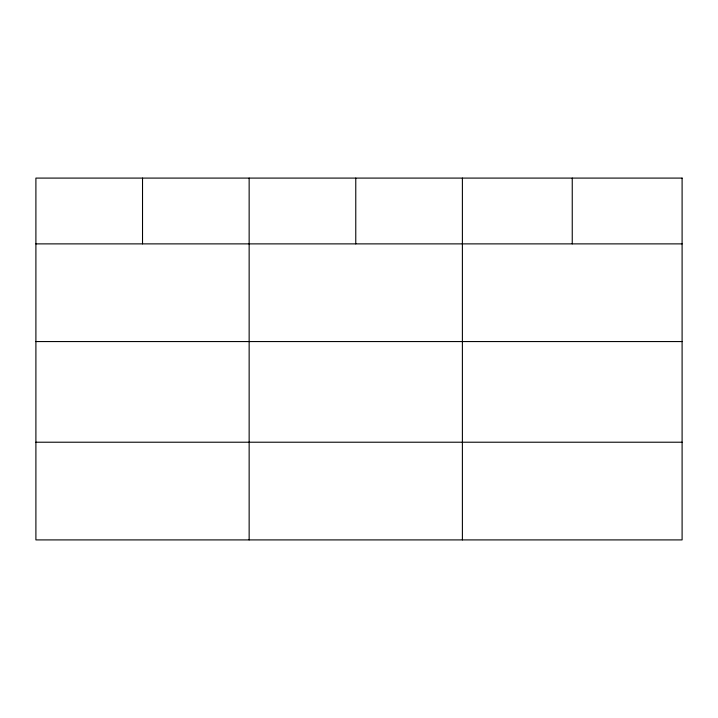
<?xml version="1.0" encoding="UTF-8"?>
<svg xmlns="http://www.w3.org/2000/svg" width="718" height="718" viewBox="0 0 718 718"><rect width="100%" height="100%" fill="white"/><g stroke="black" fill="none" stroke-linecap="round" stroke-linejoin="round"><path stroke-width="1.08" d="M35.9 243.878L682.1 243.878M35.9 341.562L682.1 341.562M35.9 442.216L682.1 442.216M572.246 178.091L572.246 243.878M462.392 178.091L462.392 539.909M355.769 178.091L355.769 243.878M249.146 178.091L249.146 539.909M142.523 178.091L142.523 243.878M682.1 178.091L35.9 178.091L35.9 539.909L682.1 539.909L682.1 178.091"/></g></svg>
